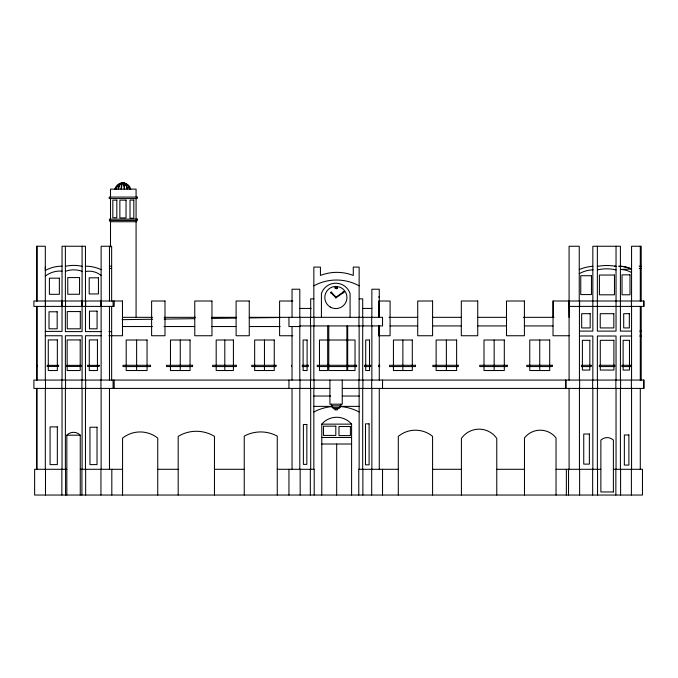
<?xml version="1.0" encoding="UTF-8"?>
<svg xmlns="http://www.w3.org/2000/svg" width="678" height="678" viewBox="0 0 678 678"><rect width="100%" height="100%" fill="white"/><g stroke="black" fill="none" stroke-linecap="round" stroke-linejoin="round"><path stroke-width="1.02" d="M45.316 267.098L45.316 270.488A33.697 33.697 0 0 1 61.783 266.191L62.037 266.191M336.474 297.506C335.186 299.498 335.186 295.515 336.474 297.506L343.475 292.565M337.025 287.845L336.534 288.379L337.025 288.625L336.11 288.625L336.788 287.896C336.932 286.184 335.915 288.54 336.085 287.294L337.025 287.303L336.661 288.379M336.178 296.998L343.161 292.116M620.412 269.463L631.565 269.005A36.383 36.383 0 0 0 621.141 266.259L619.946 266.191A36.29 36.29 0 0 1 631.565 269.005M122.099 319.652L152.652 319.236M164.237 319.084L194.789 318.668M211.646 318.431L235.876 318.109M249.563 317.923L280.116 317.499M85.462 266.191L85.716 266.191A36.104 36.104 0 0 1 101.132 269.649M109.463 266.191L111.641 266.191M618.463 266.191L620.412 266.191M639.201 266.191L641.202 266.191M616.039 266.403L614.666 266.123M109.463 268.454L111.641 268.454M639.201 268.53L641.202 268.53M579.249 269.463L579.436 269.463A41.655 41.655 0 0 1 592.843 266.284M579.249 273.607L579.436 273.607A28.722 28.722 0 0 1 593.064 269.861M336.169 288.557L337.025 288.557M378.544 297.023L379.273 297.023M313.846 298.837L310.694 298.837L310.694 317.329M359.137 298.837L362.696 298.837L362.696 317.329M122.515 301.007L33.9 301.007L33.9 306.405L114.175 306.405L114.175 301.007M292.76 301.007L279.59 301.007L279.59 335.746L292.76 335.746M299.795 308.448L311.151 308.448M362.696 308.448L371.866 308.448M122.515 317.329L152.482 317.329M164.11 317.329L195.374 317.329M211.655 317.329L236.63 317.329M249.224 317.329L382.536 317.329L382.536 325.932L299.795 325.932L299.795 380.07M389.045 317.329L417.716 317.329M432.361 317.329L461.32 317.329M477.736 317.329L506.619 317.329M523.34 317.329L554.028 317.329M569.079 317.329L568.893 301.007M390.087 325.932L417.716 325.932M432.589 325.932L461.32 325.932M477.736 325.932L506.508 325.932M524.408 325.932L553.028 325.932M122.845 326.533L152.389 326.533M164 326.533L194.781 326.533M211.485 326.533L235.868 326.533M249.479 326.533L280.116 326.533M579.436 331.11L592.843 331.11L592.843 246.25L620.412 246.25L620.412 331.11L631.565 331.11M639.744 331.11L641.202 331.11M45.316 331.381L62.037 331.381L62.037 246.25L85.462 246.25L85.462 331.61L101.132 331.61M108.921 331.61L111.641 331.61M45.316 335.746L62.037 335.746L62.037 380.07M101.132 335.746L85.462 335.746L85.462 380.07M108.921 335.746L122.515 335.746L122.455 301.007M378.544 335.746L390.087 335.746L390.087 301.007L378.722 301.007L378.722 317.329M569.122 335.746L553.028 335.746L553.028 301.007L644.1 301.007L644.1 306.405L568.537 306.405L568.537 301.007M579.436 336.017L592.843 336.017L592.843 380.07M631.565 336.017L620.412 336.017L620.412 380.07M639.744 336.017L641.202 336.017M327.677 340.017L319.491 340.017L319.491 370.527L327.677 370.527L327.677 326.135L328.779 326.135L328.779 370.527L346.89 370.527L346.89 326.135L347.687 326.135L347.687 370.527L355.026 370.527L355.026 340.017L347.687 340.017M328.779 340.017L346.89 340.017M378.544 365.289L379.629 365.289L379.629 366.561L378.544 366.561M329.915 388.418L33.9 388.418L33.9 380.07L644.1 380.07L644.1 388.418L342.246 388.418M313.846 396.028L330.695 396.028M342.288 396.028L359.137 396.028M313.846 406.376L332.373 406.376M339.576 406.376L359.137 406.376M321.787 495.042L321.787 424.14L351.594 424.14L351.594 495.042M66.834 495.042L66.834 435.2L80.258 435.2L80.258 495.042M321.787 437.48L351.594 437.48M321.787 444.014L351.594 444.014M66.834 469.295L34.629 469.295L34.629 495.042L642.464 495.042L642.464 469.295L613.387 469.295M80.258 469.295L122.565 469.295M157.745 469.295L178.187 469.295M214.46 469.295L244.25 469.295M277.26 469.295L314.202 469.295L314.202 495.042M398.308 469.295L358.772 469.295L358.772 495.042M432.581 469.295L461.413 469.295M496.771 469.295L524.475 469.295M556.028 469.295L600.869 469.295M335.881 296.922L331.44 292.43M331.05 292.811L335.373 297.21M643.558 301.007L643.558 306.405M643.558 380.07L643.558 388.418M641.202 301.007L641.202 246.25L631.565 246.25L631.565 301.007M641.202 306.405L641.202 380.07M640.295 246.25L640.295 301.007M640.295 306.405L640.295 380.07M640.295 388.418L640.295 469.295M631.565 306.405L631.565 380.07M631.565 388.418L631.565 469.295M631.388 301.007L631.388 306.405M631.388 380.07L631.388 388.418M631.388 469.295L631.388 495.042M620.59 380.07L620.59 388.418M620.59 469.295L620.59 495.042M620.412 388.418L620.412 469.295M616.039 246.25L616.039 331.11L597.36 331.11L597.36 246.25M616.039 380.07L616.039 336.017L597.36 336.017L597.36 380.07M616.039 388.418L616.039 469.295M615.861 380.07L615.861 388.418M615.861 469.295L615.861 495.042M597.547 380.07L597.547 388.418M597.547 469.295L597.547 495.042M597.36 388.418L597.36 469.295M592.843 388.418L592.843 469.295M592.657 380.07L592.657 388.418M592.657 469.295L592.657 495.042M579.614 301.007L579.614 306.405M579.614 380.07L579.614 388.418M579.614 469.295L579.614 495.042M579.436 301.007L579.436 380.07M579.436 388.418L579.436 469.295M579.249 301.007L579.249 246.25L569.079 246.25L569.079 380.07M569.079 388.418L569.079 469.295M568.537 469.295L568.537 495.042M566.359 469.295L566.359 495.042M565.994 380.07L565.994 388.418M565.63 380.07L565.63 388.418M556.028 495.042L556.028 437.92A19.967 19.967 0 0 0 524.475 437.92L524.475 495.042M553.18 301.007L553.18 317.329M539.739 340.017L539.739 370.527M496.771 495.042L496.771 438.412A21.526 21.526 0 0 0 461.413 438.412L461.413 495.042M494.152 340.017L494.152 370.527M446.378 340.017L446.378 370.527M432.581 495.042L432.581 436.361A26.9 26.9 0 0 0 398.308 436.361L398.308 495.042M402.868 340.017L402.868 370.527M382.536 380.07L382.536 388.418M382.536 469.295L382.536 495.042M379.273 317.329L379.273 289.226L371.866 289.226L371.866 317.329M379.273 325.932L379.273 380.07M379.273 388.418L379.273 469.295M378.722 325.932L378.722 335.746M371.866 325.932L371.866 380.07M371.866 388.418L371.866 469.295M371.688 317.329L371.688 325.932M371.688 380.07L371.688 388.418M371.688 469.295L371.688 495.042M362.874 317.329L362.874 325.932M362.874 380.07L362.874 388.418M362.874 469.295L362.874 495.042M362.696 325.932L362.696 380.07M362.696 388.418L362.696 469.295M359.137 317.329L359.137 267.098L353.28 267.098L353.28 275.438A45.299 45.299 0 0 0 320.431 275.438L320.431 267.098L313.846 267.098L313.846 317.329M359.137 325.932L359.137 380.07M359.137 388.418L359.137 469.295M358.959 317.329L358.959 325.932M358.959 380.07L358.959 388.418M350.077 317.329L350.077 293.54A15.094 15.094 0 0 0 321.423 293.54L321.423 317.329M342.246 380.07L342.246 404.19L329.915 404.19L329.915 380.07M340.856 404.19L340.856 405.825L331.423 405.825L331.423 404.19M340.415 405.825L340.415 407.368L332.017 407.368L332.017 405.825M339.153 407.368L339.153 408.639L333.169 408.639L333.169 407.368M337.246 408.639L337.246 409.902L334.89 409.902L334.89 408.639M336.686 444.014L336.686 495.042M335.881 286.447L335.881 288.438M314.024 317.329L314.024 325.932M314.024 380.07L314.024 388.418M313.846 325.932L313.846 380.07M313.846 388.418L313.846 469.295M310.694 325.932L310.694 380.07M310.694 388.418L310.694 469.295M310.507 317.329L310.507 325.932M310.507 380.07L310.507 388.418M310.329 469.295L310.329 495.042M300.159 469.295L300.159 495.042M299.973 317.329L299.973 326.533L288.947 326.533L288.947 317.329M299.973 380.07L299.973 388.418M299.795 317.329L299.795 289.226L292.032 289.226L292.032 317.329M299.795 388.418L299.795 469.295M292.032 326.533L292.032 380.07M292.032 388.418L292.032 469.295M291.489 365.289L291.489 366.561M288.947 380.07L288.947 388.418M288.947 469.295L288.947 495.042M277.26 495.042L277.26 436.107A34.731 34.731 0 0 0 244.25 436.107L244.25 495.042M264.454 340.017L264.454 370.527M224.799 340.017L224.799 370.527M214.46 495.042L214.46 436.361A34.917 34.917 0 0 0 178.187 436.361L178.187 495.042M180.255 340.017L180.255 370.527M157.745 495.042L157.745 438.115A28.171 28.171 0 0 0 122.565 438.115L122.565 495.042M136.617 220.443L136.617 221.731L109.963 221.731L109.963 220.443M136.625 340.017L136.625 370.527M136.075 197.078L136.075 189.128L110.506 189.128L110.506 197.078M136.075 198.578L136.075 219.113M136.075 221.731L136.075 317.329M114.175 380.07L114.175 388.418M113.09 301.007L113.09 306.405M113.09 380.07L113.09 388.418M111.819 469.295L111.819 495.042M111.641 301.007L111.641 246.25L101.132 246.25L101.132 380.07M111.641 306.405L111.641 380.07M110.506 198.578L110.506 219.113M110.506 221.731L110.506 246.945M109.463 246.25L109.463 301.007M109.463 306.405L109.463 380.07M109.463 388.418L109.463 469.295M101.132 388.418L101.132 469.295M100.946 301.007L100.946 306.405M100.946 380.07L100.946 388.418M100.946 469.295L100.946 495.042M85.648 301.007L85.648 306.405M85.648 380.07L85.648 388.418M85.648 469.295L85.648 495.042M85.462 388.418L85.462 469.295M82.089 246.25L82.089 331.61L65.376 331.61L65.376 306.405M82.089 380.07L82.089 335.746L65.376 335.746L65.376 380.07M82.089 388.418L82.089 469.295M81.911 301.007L81.911 306.405M81.911 380.07L81.911 388.418M81.911 469.295L81.911 495.042M65.554 301.007L65.554 306.405M65.554 380.07L65.554 388.418M65.554 469.295L65.554 495.042M65.376 246.25L65.376 301.007M65.376 388.418L65.376 469.295M62.037 388.418L62.037 469.295M61.859 301.007L61.859 306.405M61.859 380.07L61.859 388.418M61.859 469.295L61.859 495.042M45.494 301.007L45.494 306.405M45.494 380.07L45.494 388.418M45.494 469.295L45.494 495.042M45.316 380.07L45.316 246.25L36.798 246.25L36.798 301.007M45.316 388.418L45.316 469.295M37.349 365.357L37.349 366.442M36.985 246.25L36.985 301.007M36.985 306.405L36.985 380.07M36.985 388.418L36.985 469.295M36.798 306.405L36.798 380.07M36.62 388.418L36.62 469.295M118.481 189.128A8.483 4.526 90 0 1 122.828 182.958A8.483 8.272 90 0 1 130.803 189.196M127.176 189.128A8.483 4.526 90 0 0 122.828 182.958A8.39 8.272 -90 0 0 114.853 189.128M116.226 189.128A8.39 6.848 90 0 1 122.828 182.958A8.483 7.178 90 0 1 129.735 189.128M115.93 189.128A8.483 7.178 90 0 1 122.828 182.958A8.39 6.848 -90 0 1 129.43 189.128M118.158 189.128A8.39 4.848 90 0 1 122.828 182.958A8.39 4.848 90 0 1 127.498 189.128M121.023 189.128A8.483 1.873 90 0 1 122.828 182.958A8.483 1.873 90 0 1 124.633 189.128M124.193 189.128A8.39 1.415 90 0 0 122.828 182.958A8.39 1.415 -90 0 0 121.464 189.128M85.462 271.531A18.899 18.899 0 0 1 101.132 275.48M45.316 276.082A24.086 24.086 0 0 1 62.037 271.149M65.376 266.301A38.985 38.985 0 0 1 82.089 266.301M65.376 271.302A24.806 24.806 0 0 1 82.089 271.302M313.846 285.828A47.096 47.096 0 0 1 359.137 285.828M313.846 411.961A48.706 48.706 0 0 1 332.567 406.537M340.415 406.537A48.706 48.706 0 0 1 359.137 411.961M321.787 424.14A19.569 19.569 0 0 1 351.594 424.14M620.887 269.463A21.967 21.967 0 0 1 631.565 272.615M597.36 266.403A49.943 49.943 0 0 1 616.226 266.403M597.36 269.937A39.773 39.773 0 0 1 616.039 269.937M66.834 435.2A9.212 9.212 0 0 1 80.258 435.2M344.093 291.854L343.678 292.862L342.958 291.82L344.093 291.854M335.517 286.904L334.957 287.836L335.33 287.531C334.83 289.379 336.246 288.548 335.517 286.904M331.703 292.176L330.796 293.066L330.796 292.176L331.703 292.176M137.168 197.078L109.243 197.078L109.243 198.578L137.168 198.578L137.168 197.078M116.819 200.154L112.836 200.154L112.836 217.74L116.819 217.74L116.819 200.154M126.032 200.146L119.862 200.146L119.862 217.918L126.032 217.918L126.032 200.146M133.82 200.086L130.015 200.086L130.015 218.214L133.82 218.214L133.82 200.086M137.346 219.113L109.421 219.113L109.421 220.443L137.346 220.443L137.346 219.113M629.998 274.844L622.023 274.844L622.023 294.786L629.998 294.786L629.998 274.844M614.471 275.039L599.42 275.039L599.42 294.811L614.471 294.811L614.471 275.039M591.453 275.717L580.758 275.717L580.758 294.574L591.453 294.574L591.453 275.717M79.555 277.573L67.766 277.573L67.766 294.26L79.555 294.26L79.555 277.573M98.446 277.811L89.199 277.811L89.199 293.947L98.446 293.947L98.446 277.811M59.367 278.175L49.401 278.175L49.401 294.311L59.367 294.311L59.367 278.175M164.991 301.007L151.609 301.007L151.609 335.746L164.991 335.746L164.991 301.007M211.968 301.007L194.764 301.007L194.764 335.746L211.968 335.746L211.968 301.007M249.258 301.007L236.105 301.007L236.105 335.746L249.258 335.746L249.258 301.007M432.589 301.007L417.716 301.007L417.716 335.746L432.589 335.746L432.589 301.007M477.736 301.007L461.32 301.007L461.32 335.746L477.736 335.746L477.736 301.007M524.408 301.007L506.508 301.007L506.508 335.746L524.408 335.746L524.408 301.007M97.081 311.143L89.462 311.143L89.462 328.805L97.081 328.805L97.081 311.143M80.309 311.566L67.249 311.566L67.249 328.805L80.309 328.805L80.309 311.566M57.172 311.787L49.011 311.787L49.011 328.805L57.172 328.805L57.172 311.787M590.182 313.685L581.665 313.685L581.665 327.932L590.182 327.932L590.182 313.685M613.827 313.685L600.225 313.685L600.225 327.932L613.827 327.932L613.827 313.685M629.328 313.685L623.701 313.685L623.701 327.932L629.328 327.932L629.328 313.685M57.342 339.924L48.274 339.924L48.274 370.527L57.342 370.527L57.342 339.924M80.207 339.924L67.147 339.924L67.147 370.527L80.207 370.527L80.207 339.924M97.437 339.924L89.276 339.924L89.276 370.527L97.437 370.527L97.437 339.924M147.05 340.017L126.193 340.017L126.193 370.527L147.05 370.527L147.05 340.017M190.052 340.017L170.466 340.017L170.466 370.527L190.052 370.527L190.052 340.017M233.418 340.017L216.189 340.017L216.189 370.527L233.418 370.527L233.418 340.017M274.251 340.017L254.665 340.017L254.665 370.527L274.251 370.527L274.251 340.017M307.109 340.017L303.117 340.017L303.117 370.527L307.109 370.527L307.109 340.017M369.518 340.017L365.713 340.017L365.713 370.527L369.518 370.527L369.518 340.017M412.3 340.017L393.435 340.017L393.435 370.527L412.3 370.527L412.3 340.017M456.625 340.017L436.132 340.017L436.132 370.527L456.625 370.527L456.625 340.017M504.305 340.017L483.999 340.017L483.999 370.527L504.305 370.527L504.305 340.017M549.705 340.017L529.764 340.017L529.764 370.527L549.705 370.527L549.705 340.017M589.835 340.314L582.394 340.314L582.394 370.052L589.835 370.052L589.835 340.314M613.887 340.314L600.284 340.314L600.284 370.052L613.887 370.052L613.887 340.314M629.472 340.314L623.124 340.314L623.124 370.052L629.472 370.052L629.472 340.314M150.541 365.289L122.981 365.289L122.981 366.561L150.541 366.561L150.541 365.289M192.594 365.289L166.483 365.289L166.483 366.561L192.594 366.561L192.594 365.289M236.368 365.289L212.612 365.289L212.612 366.561L236.368 366.561L236.368 365.289M276.022 365.289L251.724 365.289L251.724 366.561L276.022 366.561L276.022 365.289M308.27 365.289L302.286 365.289L302.286 366.561L308.27 366.561L308.27 365.289M356.603 365.289L317.253 365.289L317.253 366.561L356.603 366.561L356.603 365.289M370.663 365.289L364.493 365.289L364.493 366.561L370.663 366.561L370.663 365.289M415.478 365.289L389.553 365.289L389.553 366.561L415.478 366.561L415.478 365.289M458.235 365.289L432.844 365.289L432.844 366.561L458.235 366.561L458.235 365.289M507.297 365.289L479.727 365.289L479.727 366.561L507.297 366.561L507.297 365.289M552.35 365.289L526.781 365.289L526.781 366.561L552.35 366.561L552.35 365.289M591.216 365.289L581.427 365.289L581.427 366.561L591.216 366.561L591.216 365.289M614.717 365.289L599.301 365.289L599.301 366.561L614.717 366.561L614.717 365.289M630.743 365.289L621.862 365.289L621.862 366.561L630.743 366.561L630.743 365.289M58.639 365.357L47.214 365.357L47.214 366.442L58.639 366.442L58.639 365.357M80.996 365.357L66.486 365.357L66.486 366.442L80.996 366.442L80.996 365.357M99.132 365.357L87.53 365.357L87.53 366.442L99.132 366.442L99.132 365.357M369.103 423.843L365.484 423.843L365.484 464.828L369.103 464.828L369.103 423.843M306.837 424.487L303.388 424.487L303.388 464.379L306.837 464.379L306.837 424.487M335.813 426.174L323.482 426.174L323.482 435.42L335.813 435.42L335.813 426.174M350.399 426.521L338.975 426.521L338.975 435.59L350.399 435.59L350.399 426.521M57.333 426.886L50.079 426.886L50.079 464.608L57.333 464.608L57.333 426.886M97.022 427.242L89.954 427.242L89.954 464.6L97.022 464.6L97.022 427.242M589.368 434.013L583.741 434.013L583.741 464.116L589.368 464.116L589.368 434.013M628.887 434.971L624.353 434.971L624.353 465.074L628.887 465.074L628.887 434.971M613.387 491.965L600.869 491.965L600.869 440.107A8.975 8.975 0 0 1 613.387 440.107L613.387 491.965M330.347 307.092A11.06 11.06 0 0 0 346.941 297.506A11.06 11.06 0 0 0 330.347 287.93A11.06 11.06 0 0 0 330.347 307.092"/></g></svg>
